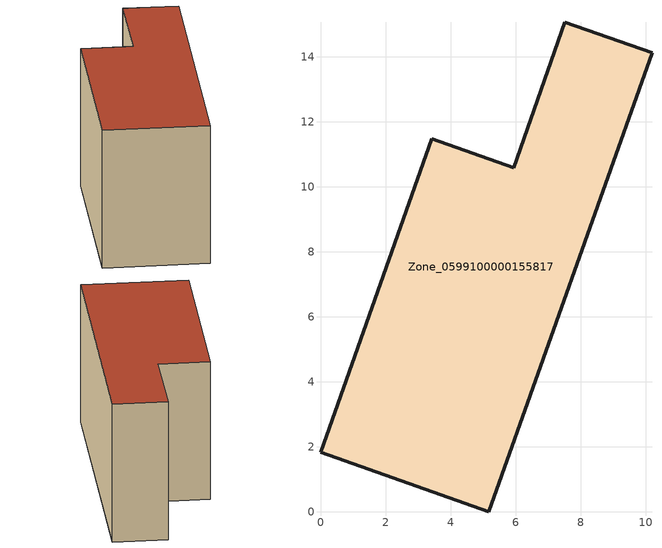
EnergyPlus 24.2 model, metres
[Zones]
Zone_0599100000155817
 floor ground (C_G): 5.18,0 0,1.84 3.43,11.48 5.94,10.59 7.52,15.07 10.2,14.12 z0.56
 wall outside (C_F): 5.94,10.59 3.43,11.48 0,1.84 5.18,0 10.2,14.12 7.52,15.07 5.94,10.59 z0.56:8.15
 roof outside (C_R): 10.2,14.12 7.52,15.07 5.94,10.59 3.43,11.48 0,1.84 5.18,0 z8.15
[BUILDING]
Pand.0599100000155817: North Axis=0; Terrain=City; Loads Convergence Tolerance Value=0.04; Temperature Convergence Tolerance Value=0.4; Solar Distribution=FullExterior; Maximum Number of Warmup Days=25; Minimum Number of Warmup Days=1
[Site:Location]
Rotterdam.The.Hague.AP_ZH_NLD Design_Conditions: Latitude=51.96; Longitude=4.45; Time Zone=1; Elevation=-4.5
[SITE:GROUNDTEMPERATURE:BUILDINGSURFACE]
18, 18, 18, 18, 18, 18, 18, 18, 18, 18, 18, 18
[MATERIAL] Thermal Absorptance=0.9; Solar Absorptance=0.7; Visible Absorptance=0.7
Name | Roughness | Thickness | Conductivity | Density | Specific Heat
G.TI.1975-1991 | MediumSmooth | 0.15 | 0.288461 | 540 | 1210
F.TI.1975-1991 | Rough | 0.3 | 0.230769 | 1920 | 840
R.TI.1975-1991 | MediumRough | 0.2 | 0.153846 | 1500 | 1000
[CONSTRUCTION]
C_G: G.TI.1975-1991
C_F: F.TI.1975-1991
C_R: R.TI.1975-1991
[ZONE]
Zone_0599100000155817: Type=1; Multiplier=1; Ceiling Height=Autocalculate; Volume=Autocalculate; Floor Area=autocalculate; Part of Total Floor Area=Yes
[ZONEINFILTRATION:DESIGNFLOWRATE]
Infil_Zone_0599100000155817: Zone or ZoneList or Space or SpaceList=Zone_0599100000155817; Schedule=AlwaysOn; Design Flow Rate Calculation Method=Flow/Area; Flow Rate per Floor Area=0.003; Constant Term Coefficient=1; Temperature Term Coefficient=0; Velocity Term Coefficient=0; Velocity Squared Term Coefficient=0
[HVACTEMPLATE:ZONE:IDEALLOADSAIRSYSTEM]
Zone_0599100000155817: Maximum Heating Supply Air Temperature=50; Minimum Cooling Supply Air Temperature=13; Maximum Heating Supply Air Humidity Ratio=0.0156; Minimum Cooling Supply Air Humidity Ratio=0.0077; Heating Limit=NoLimit; Cooling Limit=NoLimit; Dehumidification Control Type=ConstantSensibleHeatRatio; Cooling Sensible Heat Ratio=0.7; Dehumidification Setpoint=60; Humidification Control Type=None; Humidification Setpoint=30; Outdoor Air Method=None; Outdoor Air Flow Rate per Person=0.00944; Outdoor Air Flow Rate per Zone Floor Area=0; Outdoor Air Flow Rate per Zone=0; Demand Controlled Ventilation Type=None; Outdoor Air Economizer Type=NoEconomizer; Heat Recovery Type=None; Sensible Heat Recovery Effectiveness=0.7; Latent Heat Recovery Effectiveness=0.65
[ZONECONTROL:THERMOSTAT]
ThermostatControl_Zone_0599100000155817: Zone or ZoneList=Zone_0599100000155817; Control Type Schedule=DualSetpointControlType; Control 1=Thermostat_Zone_0599100000155817; Temperature Difference Between Cutout And Setpoint=0
[THERMOSTATSETPOINT:DUALSETPOINT]
Thermostat_Zone_0599100000155817: Heating Setpoint Temperature Schedule=HeatingSetpoint_Zone_0599100000155817; Cooling Setpoint Temperature Schedule=CoolingSetpoint_Zone_0599100000155817
[SCHEDULE:COMPACT]
HeatingSetpoint_Zone_0599100000155817: Through: 12/31, For: AllDays, Until: 24:00, 21
CoolingSetpoint_Zone_0599100000155817: Through: 12/31, For: AllDays, Until: 24:00, 24
DualSetpointControlType: Through: 12/31, For: AllDays, Until: 24:00, 4
AlwaysOn: Through: 12/31, For: AllDays, Until: 24:00, 1
